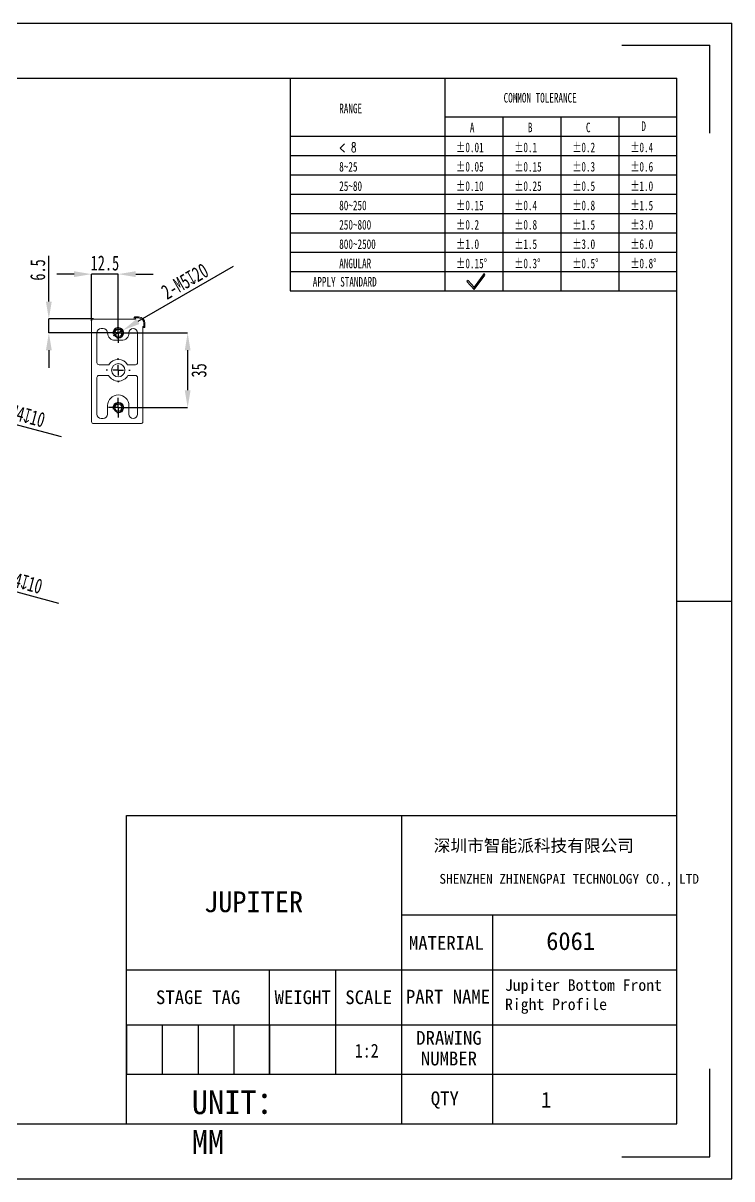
# Model space of a CAD drawing. Header units: millimetres. Extents: x 383 to 766, y 10 to 281.
# Drawn here: x 600.1 to 766, y 10.3 to 280.8 of the extents above; entities that cross this region are included whole.
import ezdxf

# ---------------------------------------------------------------- set-up
doc = ezdxf.new("R2010")
doc.units = ezdxf.units.MM
doc.header["$PDSIZE"] = -1
doc.linetypes.add('CENTERX2', pattern=[20.32, 12.7, -2.54, 2.54, -2.54])
doc.layers.add('图框', color=7, linetype='Continuous')
doc.layers.add('尺寸线层', color=3, linetype='Continuous', lineweight=18)
doc.styles.add('SLDTEXTSTYLE4', font='TXT', dxfattribs={"width": 0.7})
doc.styles.add('SLDTEXTSTYLE5', font='TXT', dxfattribs={"width": 0.642857, "bigfont": 'bigfont'})
doc.styles.add('TEXTSTYLE_2', font='')
doc.styles.add('TEXTSTYLE_3', font='')
doc.styles.get('TEXTSTYLE_2').set_extended_font_data('宋体')
doc.styles.get('TEXTSTYLE_3').set_extended_font_data('宋体')
doc.dimstyles.new('SLDDIMSTYLE3', dxfattribs={"dimtxt": 3.5, "dimasz": 4.08, "dimexe": 0, "dimexo": 0.0625, "dimgap": 0.875, "dimtad": 2, "dimdec": 1, "dimlfac": 2, "dimrnd": 1e-09, "dimzin": 12, "dimdsep": 46, "dimtxsty": 'SLDTEXTSTYLE4', "dimsah": 1, "dimcen": 0.09, "dimadec": 0, "dimazin": 3, "dimtfac": 1, "dimtdec": 1, "dimtmove": 0, "dimatfit": 0, "dimfxl": 1, "dimfrac": 2, "dimtolj": 1, "dimtzin": 12, "dimarcsym": 0})
doc.dimstyles.new('SLDDIMSTYLE4', dxfattribs={"dimtxt": 3.5, "dimasz": 4.08, "dimexe": 0, "dimexo": 0.0625, "dimgap": 0.875, "dimtad": 2, "dimdec": 1, "dimlfac": 2, "dimrnd": 1e-09, "dimzin": 12, "dimdsep": 46, "dimtxsty": 'SLDTEXTSTYLE4', "dimblk1": 'NONE', "dimsah": 1, "dimcen": 0, "dimadec": 0, "dimazin": 3, "dimtfac": 1, "dimtdec": 1, "dimtmove": 0, "dimatfit": 3, "dimldrblk": 'NONE', "dimfxl": 1, "dimfrac": 2, "dimtolj": 1, "dimtzin": 12, "dimarcsym": 0})

# ---------------------------------------------------------------- blocks, each defined once
blk = doc.blocks.new('_D_5')
at = {"layer": 'Defpoints', "color": 0, "transparency": 16777216}
for p in [(535.92, 203.57), (537.85, 203.06)]:
    blk.add_point(p, dxfattribs=at)
at = {"layer": '图框', "color": 0, "lineweight": -2, "transparency": 16777216}
for p, q in [((535.92, 203.57), (537.85, 203.06)), ((609.09, 183.97), (541.79, 202))]:
    blk.add_line(p, q, dxfattribs=at)
at = {"layer": '图框', "color": 0, "transparency": 16777216}
blk.add_solid([(541.96, 202.66), (541.61, 201.34), (537.85, 203.06)], dxfattribs=at)
at = {"layer": '图框', "color": 0, "transparency": 16777216, "insert": (594.33, 192.53), "char_height": 3.5, "attachment_point": 1, "rotation": 345, "style": 'SLDTEXTSTYLE4'}
blk.add_mtext('\\A1;3-M4{\\fGDT|b0|i0|c134|p2;x}10', dxfattribs=at)
blk = doc.blocks.new('_NONE')
blk = doc.blocks.new('_D_12')
at = {"layer": 'Defpoints', "color": 0, "transparency": 16777216}
for p in [(622.36, 208.32), (622.36, 190.82), (638.61, 190.82)]:
    blk.add_point(p, dxfattribs=at)
at = {"layer": '图框', "color": 0, "lineweight": -2, "transparency": 16777216}
for p, q in [((622.43, 208.32), (638.61, 208.32)), ((638.61, 204.24), (638.61, 194.9)), ((622.43, 190.82), (638.61, 190.82))]:
    blk.add_line(p, q, dxfattribs=at)
at = {"layer": '图框', "color": 0, "transparency": 16777216}
for points in [[(637.93, 204.24), (639.29, 204.24), (638.61, 208.32)], [(637.93, 194.9), (639.29, 194.9), (638.61, 190.82)]]:
    blk.add_solid(points, dxfattribs=at)
at = {"layer": '图框', "color": 0, "transparency": 16777216, "insert": (639.49, 199.54), "char_height": 3.5, "attachment_point": 2, "rotation": 90, "style": 'SLDTEXTSTYLE4'}
blk.add_mtext('\\A1;35', dxfattribs=at)
blk = doc.blocks.new('_D_13')
at = {"layer": 'Defpoints', "color": 0, "transparency": 16777216}
for p in [(623.45, 208.94), (621.28, 207.69)]:
    blk.add_point(p, dxfattribs=at)
at = {"layer": '图框', "color": 0, "lineweight": -2, "transparency": 16777216}
for p, q in [((649.23, 223.83), (626.98, 210.98)), ((621.28, 207.69), (623.45, 208.94))]:
    blk.add_line(p, q, dxfattribs=at)
at = {"layer": '图框', "color": 0, "transparency": 16777216}
blk.add_solid([(626.64, 211.57), (627.32, 210.39), (623.45, 208.94)], dxfattribs=at)
at = {"layer": '图框', "color": 0, "transparency": 16777216, "insert": (632.04, 219.04), "char_height": 3.5, "attachment_point": 1, "rotation": 30, "style": 'SLDTEXTSTYLE4'}
blk.add_mtext('\\A1;2-M5{\\fGDT|b0|i0|c134|p2;x}20', dxfattribs=at)
blk = doc.blocks.new('_D_14')
at = {"layer": 'Defpoints', "color": 0, "transparency": 16777216}
for p in [(616.11, 222.07), (616.11, 211.07), (622.36, 208.32)]:
    blk.add_point(p, dxfattribs=at)
at = {"layer": '图框', "color": 0, "lineweight": -2, "transparency": 16777216}
for p, q in [((612.03, 222.07), (607.95, 222.07)), ((616.11, 211.13), (616.11, 222.07)), ((622.36, 222.07), (616.11, 222.07)), ((622.36, 208.38), (622.36, 222.07)), ((626.44, 222.07), (630.52, 222.07))]:
    blk.add_line(p, q, dxfattribs=at)
at = {"layer": '图框', "color": 0, "transparency": 16777216}
for points in [[(612.03, 222.75), (612.03, 221.39), (616.11, 222.07)], [(626.44, 222.75), (626.44, 221.39), (622.36, 222.07)]]:
    blk.add_solid(points, dxfattribs=at)
at = {"layer": '图框', "color": 0, "transparency": 16777216, "insert": (619.24, 226.44), "char_height": 3.5, "attachment_point": 2, "style": 'SLDTEXTSTYLE4'}
blk.add_mtext('\\A1;12.5', dxfattribs=at)
blk = doc.blocks.new('_D_15')
at = {"layer": 'Defpoints', "color": 0, "transparency": 16777216}
for p in [(606.11, 211.57), (616.61, 211.57), (622.36, 208.32)]:
    blk.add_point(p, dxfattribs=at)
at = {"layer": '图框', "color": 0, "lineweight": -2, "transparency": 16777216}
for p, q in [((606.11, 215.65), (606.11, 226.38)), ((616.55, 211.57), (606.11, 211.57)), ((606.11, 208.32), (606.11, 211.57)), ((622.3, 208.32), (606.11, 208.32)), ((606.11, 204.24), (606.11, 200.16))]:
    blk.add_line(p, q, dxfattribs=at)
at = {"layer": '图框', "color": 0, "transparency": 16777216}
for points in [[(605.43, 215.65), (606.79, 215.65), (606.11, 211.57)], [(605.43, 204.24), (606.79, 204.24), (606.11, 208.32)]]:
    blk.add_solid(points, dxfattribs=at)
at = {"layer": '图框', "color": 0, "transparency": 16777216, "insert": (601.74, 223.05), "char_height": 3.5, "attachment_point": 2, "rotation": 90, "style": 'SLDTEXTSTYLE4'}
blk.add_mtext('\\A1;6.5', dxfattribs=at)
blk = doc.blocks.new('SW_CENTERMARKSYMBOL_7')
at = {"layer": '图框', "color": 0}
for p, q in [((-1.25, 0), (-2.3, 0)), ((0, 0), (-1.25, 0)), ((0, 1.25), (0, 2.3)), ((0, 0), (0, 1.25)), ((0, 0), (0, -1.25)), ((0, 0), (1.25, 0)), ((1.25, 0), (2.3, 0)), ((0, -1.25), (0, -2.3))]:
    blk.add_line(p, q, dxfattribs=at)
blk = doc.blocks.new('SW_CENTERMARKSYMBOL_8')
at = {"layer": '图框', "color": 0}
for p, q in [((-1.25, 0), (-2.3, 0)), ((0, 0), (-1.25, 0)), ((0, 1.25), (0, 2.3)), ((0, 0), (0, 1.25)), ((0, 0), (0, -1.25)), ((0, 0), (1.25, 0)), ((1.25, 0), (2.3, 0)), ((0, -1.25), (0, -2.3))]:
    blk.add_line(p, q, dxfattribs=at)
blk = doc.blocks.new('SW_CENTERMARKSYMBOL_9')
at = {"layer": '图框', "color": 0}
for p, q in [((0, 2.5), (0, 2.8)), ((-2.5, 0), (-2.8, 0)), ((0, 0), (-1.25, 0)), ((0, 0), (0, 1.25)), ((0, 0), (0, -1.25)), ((0, 0), (1.25, 0)), ((2.5, 0), (2.8, 0)), ((0, -2.5), (0, -2.8))]:
    blk.add_line(p, q, dxfattribs=at)
blk = doc.blocks.new('_D_20')
at = {"layer": 'Defpoints', "color": 0, "transparency": 16777216}
for p in [(535.92, 164.44), (537.85, 163.93)]:
    blk.add_point(p, dxfattribs=at)
at = {"layer": '图框', "color": 0, "lineweight": -2, "transparency": 16777216}
for p, q in [((535.92, 164.44), (537.85, 163.93)), ((608.47, 145), (541.79, 162.87))]:
    blk.add_line(p, q, dxfattribs=at)
at = {"layer": '图框', "color": 0, "transparency": 16777216}
blk.add_solid([(541.96, 163.53), (541.61, 162.21), (537.85, 163.93)], dxfattribs=at)
at = {"layer": '图框', "color": 0, "transparency": 16777216, "insert": (593.71, 153.56), "char_height": 3.5, "attachment_point": 1, "rotation": 345, "style": 'SLDTEXTSTYLE4'}
blk.add_mtext('\\A1;3-M4{\\fGDT|b0|i0|c134|p2;x}10', dxfattribs=at)

msp = doc.modelspace()

# ---------------------------------------------------------------- linework, layer by layer
at = {"color": 7, "linetype": 'Continuous'}
for p, q in [((383.3534, 280.8403), (766.0378, 280.8403)), ((766.0378, 10.2555), (766.0378, 280.8403)), ((740.2678, 275.6863), (760.8838, 275.6863)), ((760.8838, 255.0704), (760.8838, 275.6863)), ((396.2384, 267.9554), (753.1528, 267.9554)), ((753.1528, 23.1405), (753.1528, 267.9554)), ((753.1528, 145.5479), (766.0378, 145.5479)), ((760.8838, 15.4095), (760.8838, 36.0255)), ((396.2384, 23.1405), (753.1528, 23.1405)), ((740.2678, 15.4095), (760.8838, 15.4095)), ((383.3534, 10.2555), (766.0378, 10.2555))]:
    msp.add_line(p, q, dxfattribs=at)
for p, q in [((662.5802, 267.9554), (662.5802, 218.1404)), ((698.8092, 267.9554), (698.8092, 218.1404)), ((698.8092, 258.8981), (753.1528, 258.8981)), ((712.3951, 258.8981), (712.3951, 218.1404)), ((725.981, 258.8981), (725.981, 218.1404)), ((739.5669, 258.8981), (739.5669, 218.1404)), ((662.5802, 254.3695), (753.1528, 254.3695)), ((662.5802, 249.8408), (753.1528, 249.8408)), ((662.5802, 245.3122), (753.1528, 245.3122)), ((662.5802, 240.7836), (753.1528, 240.7836)), ((662.5802, 236.2549), (753.1528, 236.2549)), ((662.5802, 231.7263), (753.1528, 231.7263)), ((662.5802, 227.1977), (753.1528, 227.1977)), ((662.5802, 222.669), (753.1528, 222.669)), ((708.0109, 222.2015), (705.6797, 219.0398)), ((708.1939, 221.8392), (708.0109, 222.2015)), ((704.2799, 220.5942), (704.0107, 220.3517)), ((704.0107, 220.3517), (705.7077, 218.4674)), ((705.6797, 219.0398), (704.2799, 220.5942)), ((705.7077, 218.4674), (708.1939, 221.8392)), ((662.5802, 218.1404), (753.1528, 218.1404)), ((705.7077, 218.4674), (705.6797, 219.0398)), ((705.6797, 219.0398), (705.7077, 218.4674))]:
    msp.add_line(p, q)
at = {"color": 7, "linetype": 'Continuous', "lineweight": 15}
for p, q in [((616.1149, 211.0651), (616.1149, 187.5651)), ((626.3649, 211.5651), (616.6149, 211.5651)), ((626.3649, 211.8151), (626.1149, 211.9651)), ((626.1149, 211.5651), (626.1149, 211.9651)), ((626.3649, 211.8151), (626.2149, 212.0651)), ((626.2149, 212.0651), (627.1149, 212.0651)), ((627.1149, 211.8151), (626.3649, 211.8151)), ((626.3649, 211.8151), (626.3649, 211.5651)), ((627.1149, 211.8151), (627.1149, 212.0651)), ((618.8593, 209.3307), (618.3585, 209.3307)), ((628.1149, 209.8151), (628.3649, 209.8151)), ((628.1149, 209.8151), (628.1149, 187.5651)), ((628.5149, 209.5651), (628.1149, 209.5651)), ((628.3649, 209.8151), (628.3649, 210.5651)), ((628.3649, 210.5651), (628.6149, 210.5651)), ((628.3649, 209.8151), (628.6149, 209.6651)), ((628.3649, 209.8151), (628.5149, 209.5651)), ((628.6149, 210.5651), (628.6149, 209.6651)), ((617.3569, 208.3291), (617.3569, 201.3672)), ((623.116, 206.5763), (621.6137, 206.5763)), ((626.872, 201.3672), (626.872, 208.3291)), ((617.8569, 200.8672), (620.1676, 200.8672)), ((624.5621, 200.8672), (626.372, 200.8672)), ((617.3569, 197.8632), (617.3569, 189.2988)), ((620.1113, 198.3632), (617.8569, 198.3632)), ((626.372, 198.3632), (624.6184, 198.3632)), ((626.872, 189.2988), (626.872, 197.8632)), ((619.8609, 189.2988), (619.8609, 191.302)), ((624.8688, 191.302), (624.8688, 189.2988)), ((627.6149, 187.0651), (616.6149, 187.0651)), ((618.3585, 188.2972), (618.8593, 188.2972))]:
    msp.add_line(p, q, dxfattribs=at)
at = {"color": 2, "linetype": 'Continuous'}
for p, q in [((624.3028, 59.2184), (624.3028, 95.2964)), ((624.3028, 59.2184), (624.3028, 95.2964)), ((624.3028, 95.2964), (688.7278, 95.2964)), ((688.7278, 46.3335), (688.7278, 95.2964)), ((688.7278, 72.1034), (688.7278, 95.2964)), ((688.7278, 95.2964), (753.1528, 95.2964)), ((688.7278, 59.2184), (688.7278, 95.2964)), ((753.1528, 72.1034), (753.1528, 95.2964)), ((688.7278, 72.1034), (753.1528, 72.1034)), ((710.018, 72.1034), (710.018, 23.1405)), ((753.1528, 46.3335), (753.1528, 72.1034)), ((624.3028, 23.1405), (624.3028, 59.2184)), ((624.3028, 59.2184), (688.7278, 59.2184)), ((624.3028, 46.3335), (624.3028, 59.2184)), ((624.3028, 59.2184), (657.8038, 59.2184)), ((657.8038, 46.3335), (657.8038, 59.2184)), ((657.8038, 46.3335), (657.8038, 59.2184)), ((657.8038, 59.2184), (688.7278, 59.2184)), ((673.2658, 46.3335), (673.2658, 59.2184)), ((688.7278, 59.2184), (753.1528, 59.2184)), ((688.7278, 46.3335), (688.7278, 59.2184)), ((624.3028, 34.737), (624.3028, 46.3335)), ((624.3028, 46.3335), (657.8038, 46.3335)), ((624.3028, 46.3335), (657.8038, 46.3335)), ((624.3028, 46.3335), (657.8038, 46.3335)), ((624.3028, 46.3335), (624.3028, 34.737)), ((632.6781, 46.3335), (632.6781, 34.737)), ((641.0533, 46.3335), (641.0533, 34.737)), ((649.4286, 46.3335), (649.4286, 34.737)), ((657.8038, 34.737), (657.8038, 46.3335)), ((657.8038, 34.737), (657.8038, 46.3335)), ((657.8038, 46.3335), (688.7278, 46.3335)), ((657.8038, 46.3335), (688.7278, 46.3335)), ((657.8038, 46.3335), (657.8038, 34.737)), ((673.2658, 34.737), (673.2658, 46.3335)), ((688.7278, 23.1405), (688.7278, 46.3335)), ((688.7278, 46.3335), (753.1528, 46.3335)), ((688.7278, 46.3335), (753.1528, 46.3335)), ((688.7278, 34.737), (688.7278, 46.3335)), ((753.1528, 23.1405), (753.1528, 46.3335)), ((624.3028, 23.1405), (624.3028, 34.737)), ((624.3028, 34.737), (688.7278, 34.737)), ((624.3028, 34.737), (657.8038, 34.737)), ((624.3028, 34.737), (657.8038, 34.737)), ((657.8038, 34.737), (688.7278, 34.737)), ((688.7278, 23.1405), (688.7278, 34.737)), ((688.7278, 34.737), (753.1528, 34.737)), ((572.7628, 23.1405), (603.6868, 23.1405)), ((603.6868, 23.1405), (624.3028, 23.1405)), ((624.3028, 23.1405), (688.7278, 23.1405)), ((688.7278, 23.1405), (753.1528, 23.1405))]:
    msp.add_line(p, q, dxfattribs=at)
at = {"color": 7, "linetype": 'Continuous', "lineweight": 15}
for centre, radius in [((622.3649, 208.3151), 1.05), ((622.3649, 208.3151), 0.825), ((622.3649, 199.5651), 1.55), ((622.3649, 190.8151), 1.05), ((622.3649, 190.8151), 0.825)]:
    msp.add_circle(centre, radius, dxfattribs=at)
for centre, radius, start, end in [((616.6149, 211.0651), 0.5, 90, 180), ((626.2149, 211.9651), 0.1, 90, 180), ((627.1149, 210.5651), 1.5, 0, 90), ((627.1149, 210.5651), 1.25, 360, 90), ((618.3585, 208.3291), 1.0016, 90, 180), ((618.8593, 208.3291), 1.0016, 360, 90), ((625.8704, 208.3291), 1.0016, 0, 180), ((628.5149, 209.6651), 0.1, 270, 0), ((621.6137, 208.3291), 1.7528, 180, 270), ((623.116, 208.3291), 1.7528, 270, 360), ((617.8569, 201.3672), 0.5, 180, 270), ((622.3649, 199.5651), 2.5541, 30.65077, 149.34923), ((626.372, 201.3672), 0.5, 270, 0), ((617.8569, 197.8632), 0.5, 90, 180), ((622.3649, 199.5651), 2.5541, 208.072487, 331.927513), ((626.372, 197.8632), 0.5, 0, 90), ((622.3649, 191.302), 2.504, 0, 180), ((616.6149, 187.5651), 0.5, 180, 270), ((618.3585, 189.2988), 1.0016, 180, 270), ((618.8593, 189.2988), 1.0016, 270, 360), ((625.8704, 189.2988), 1.0016, 180, 0), ((627.6149, 187.5651), 0.5, 270, 0)]:
    msp.add_arc(centre, radius, start, end, dxfattribs=at)
at = {"color": 7, "linetype": 'Continuous', "lineweight": 0}
for centre in [(622.3649, 208.3151), (622.3649, 190.8151)]:
    msp.add_arc(centre, 1.25, 255, 195, dxfattribs=at)

# ---------------------------------------------------------------- block references
at = {"layer": '图框'}
for name, p in [('SW_CENTERMARKSYMBOL_7', (622.3649, 208.3151)), ('SW_CENTERMARKSYMBOL_9', (622.3649, 199.5651)), ('SW_CENTERMARKSYMBOL_8', (622.3649, 190.8151))]:
    msp.add_blockref(name, p, dxfattribs=at)

# ---------------------------------------------------------------- texts
at = {"attachment_point": 1}
for s, insert, char_height, width, style in [('COMMON TOLERANCE', (712.5911, 264.4862), 2.245988, 73.941758, 'SLDTEXTSTYLE4'), ('RANGE', (674.0991, 261.9854), 2.24599, 22.059425, 'SLDTEXTSTYLE4'), ('A', (704.6916, 257.5416), 2.246, 3.245004, 'SLDTEXTSTYLE4'), ('B', (718.2775, 257.5416), 2.246, 3.193122, 'SLDTEXTSTYLE4'), ('C', (731.8634, 257.5416), 2.246, 3.230854, 'SLDTEXTSTYLE4'), ('D', (744.8474, 257.8465), 2.246, 3.193122, 'SLDTEXTSTYLE4'), ('< 8', (674.0991, 252.872), 2.24599, 10.779397, 'SLDTEXTSTYLE5'), ('%%P0.01', (701.4961, 252.872), 2.24599, 15.725063, 'SLDTEXTSTYLE4'), ('%%P0.1', (715.082, 252.872), 2.24599, 11.791439, 'SLDTEXTSTYLE4'), ('%%P0.2', (728.6679, 252.872), 2.24599, 13.413941, 'SLDTEXTSTYLE4'), ('%%P0.4', (742.2538, 252.872), 2.24599, 13.362059, 'SLDTEXTSTYLE4'), ('8~25', (674.0991, 248.3434), 2.24599, 17.394731, 'SLDTEXTSTYLE4'), ('%%P0.05', (701.4961, 248.3434), 2.24599, 17.347565, 'SLDTEXTSTYLE4'), ('%%P0.15', (715.082, 248.3434), 2.24599, 16.559897, 'SLDTEXTSTYLE4'), ('%%P0.3', (728.6679, 248.3434), 2.24599, 13.413941, 'SLDTEXTSTYLE4'), ('%%P0.6', (742.2538, 248.3434), 2.24599, 13.413941, 'SLDTEXTSTYLE4'), ('25~80', (674.0991, 243.8147), 2.24599, 21.328355, 'SLDTEXTSTYLE4'), ('%%P0.10', (701.4961, 243.8147), 2.24599, 15.776946, 'SLDTEXTSTYLE4'), ('%%P0.25', (715.082, 243.8147), 2.24599, 18.130517, 'SLDTEXTSTYLE4'), ('%%P0.5', (728.6679, 243.8147), 2.24599, 13.413941, 'SLDTEXTSTYLE4'), ('%%P1.0', (742.2538, 243.8147), 2.24599, 11.843322, 'SLDTEXTSTYLE4'), ('80~250', (674.0991, 239.2861), 2.24599, 25.26198, 'SLDTEXTSTYLE4'), ('%%P0.15', (701.4961, 239.2861), 2.24599, 16.559897, 'SLDTEXTSTYLE4'), ('%%P0.4', (715.082, 239.2861), 2.24599, 13.362059, 'SLDTEXTSTYLE4'), ('%%P0.8', (728.6679, 239.2861), 2.24599, 13.413941, 'SLDTEXTSTYLE4'), ('%%P1.5', (742.2538, 239.2861), 2.24599, 12.626273, 'SLDTEXTSTYLE4'), ('250~800', (674.0991, 234.7575), 2.24599, 29.195604, 'SLDTEXTSTYLE4'), ('%%P0.2', (701.4961, 234.7575), 2.24599, 13.413941, 'SLDTEXTSTYLE4'), ('%%P0.8', (715.082, 234.7575), 2.24599, 13.413941, 'SLDTEXTSTYLE4'), ('%%P1.5', (728.6679, 234.7575), 2.24599, 12.626273, 'SLDTEXTSTYLE4'), ('%%P3.0', (742.2538, 234.7575), 2.24599, 13.413941, 'SLDTEXTSTYLE4'), ('800~2500', (674.0991, 230.2289), 2.24599, 33.129228, 'SLDTEXTSTYLE4'), ('%%P1.0', (701.4961, 230.2289), 2.24599, 11.843322, 'SLDTEXTSTYLE4'), ('%%P1.5', (715.082, 230.2289), 2.24599, 12.626273, 'SLDTEXTSTYLE4'), ('%%P3.0', (728.6679, 230.2289), 2.24599, 13.413941, 'SLDTEXTSTYLE4'), ('%%P6.0', (742.2538, 230.2289), 2.24599, 13.413941, 'SLDTEXTSTYLE4'), ('ANGULAR', (674.0991, 225.7002), 2.24599, 31.544458, 'SLDTEXTSTYLE4'), ('%%P0.15%%D', (701.4961, 225.7002), 2.24599, 19.72472, 'SLDTEXTSTYLE4'), ('%%P0.3%%D', (715.082, 225.7002), 2.24599, 16.578764, 'SLDTEXTSTYLE4'), ('%%P0.5%%D', (728.6679, 225.7002), 2.24599, 16.578764, 'SLDTEXTSTYLE4'), ('%%P0.8%%D', (742.2538, 225.7002), 2.24599, 16.578764, 'SLDTEXTSTYLE4'), ('APPLY STANDARD', (667.9053, 221.4019), 2.245988, 64.560488, 'SLDTEXTSTYLE4')]:
    msp.add_mtext(s, dxfattribs=dict(at, insert=insert, char_height=char_height, width=width, style=style))
at = {"color": 7, "linetype": 'Continuous', "insert": (719.6649, 89.7), "char_height": 2.863908, "width": 67.948212, "attachment_point": 2, "style": 'TEXTSTYLE_2'}
msp.add_mtext('深圳市智能派科技有限公司', dxfattribs=at)
at = {"color": 7, "linetype": 'Continuous', "attachment_point": 2, "line_spacing_factor": 0.9, "style": 'TEXTSTYLE_3'}
for s, insert, char_height, width in [('MATERIAL\\P ', (699.1783, 67.1182), 3.22125, 46.564858), ('STAGE TAG ', (641.0533, 54.3866), 3.22125, 38.956975), ('WEIGHT', (665.5348, 54.3866), 3.22125, 14.155877), ('SCALE', (680.9968, 54.3866), 3.22125, 14.155877), ('PART NAME', (699.5713, 54.5333), 3.22125, 26.988478), ('DRAWING NUMBER', (699.7862, 44.8788), 3.221249, 26.988478), ('QTY', (698.8213, 30.7261), 3.22125, 35.955609)]:
    msp.add_mtext(s, dxfattribs=dict(at, insert=insert, char_height=char_height, width=width))
at = {"insert": (677.7535, 38.6069), "char_height": 3.221249, "attachment_point": 7}
msp.add_mtext('{\\W0.85;1:2}', dxfattribs=at)
at = {"layer": '尺寸线层', "attachment_point": 1}
for s, insert, char_height, width in [('SHENZHEN ZHINENGPAI TECHNOLOGY CO., LTD', (697.5579, 81.6466), 2.291127, 64.826518), ('JUPITER', (642.4556, 77.5648), 4.86705, 39.720383), ('6061', (722.5634, 68.0367), 4.2, 10.2), ('UNIT：MM', (639.5699, 30.9991), 5.58849, 21.662244)]:
    msp.add_mtext(s, dxfattribs=dict(at, insert=insert, char_height=char_height, width=width))
at = {"layer": '尺寸线层', "linetype": 'CENTERX2', "insert": (712.916, 56.981), "char_height": 3.6, "width": 45.60353, "attachment_point": 1}
msp.add_mtext('{\\H0.75x;Jupiter Bottom Front Right Profile}', dxfattribs=at)
at = {"layer": '尺寸线层', "ltscale": 0.2, "insert": (721.3182, 30.6159), "char_height": 3.6503, "width": 21.892878, "attachment_point": 1}
msp.add_mtext('1\\P\\P', dxfattribs=at)

# ---------------------------------------------------------------- dimensions: what is measured, and where the dimension line sits
at = {"layer": '图框', "color": 3}
for p1, p2, text, picture, middle in [((621.2823, 207.6901), (623.4474, 208.9401), '2-M5{\\fGDT|b0|i0|c134|p2;x}20', '_D_13', (641.3694, 219.2874)), ((535.9153, 203.574), (537.8471, 203.0563), '3-M4{\\fGDT|b0|i0|c134|p2;x}10', '_D_5', (600.7081, 186.2128)), ((535.9153, 164.4427), (537.8471, 163.9251), '3-M4{\\fGDT|b0|i0|c134|p2;x}10', '_D_20', (600.0932, 147.2463))]:
    dim = msp.add_diameter_dim_2p(p1=p1, p2=p2, text=text, dimstyle='SLDDIMSTYLE4', dxfattribs=at)
    dim.commit()
    dim.dimension.update_dxf_attribs({"geometry": picture, "text_midpoint": middle, "dimtype": 163})
for base, p2, picture, middle in [((606.1149, 211.5651), (616.6149, 211.5651), '_D_15', (606.1149, 223.0501)), ((638.6149, 190.8151), (622.3649, 190.8151), '_D_12', (638.6149, 199.5414))]:
    dim = msp.add_linear_dim(base=base, p1=(622.3649, 208.3151), p2=p2, angle=90, dimstyle='SLDDIMSTYLE3', dxfattribs=at)
    dim.commit()
    dim.dimension.update_dxf_attribs({"geometry": picture, "text_midpoint": middle, "dimtype": 160})
dim = msp.add_linear_dim(base=(616.1149, 222.0651), p1=(622.3649, 208.3151), p2=(616.1149, 211.0651), dimstyle='SLDDIMSTYLE3', dxfattribs=at)
dim.commit()
dim.dimension.update_dxf_attribs({"geometry": '_D_14', "text_midpoint": (619.2399, 222.0651), "dimtype": 160})

doc.saveas('drawing.dxf')
